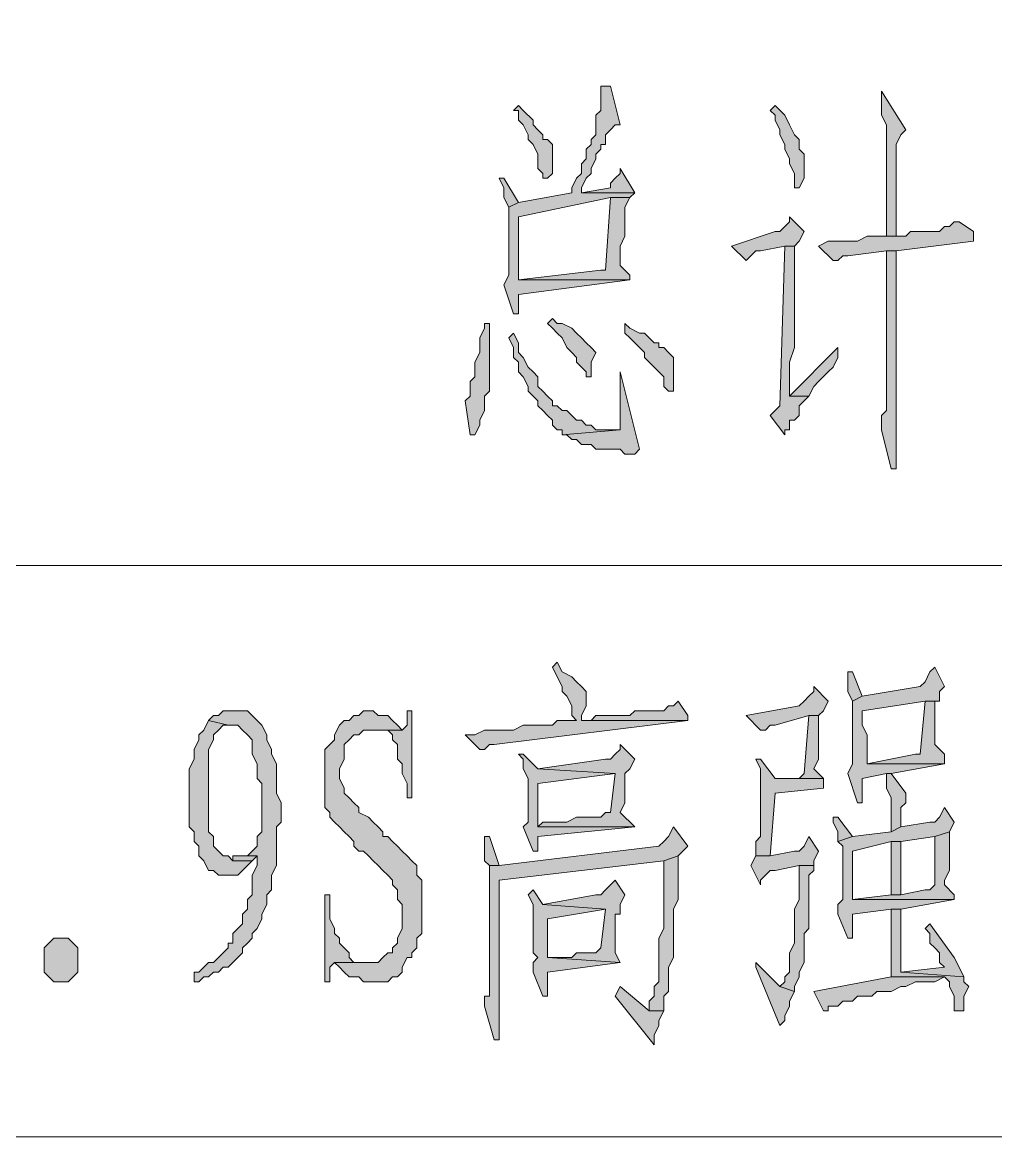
# Model space of a CAD drawing. Header units: millimetres. Extents: x 24 to 410, y 10 to 282.
# Drawn here: x 321.42 to 329.93, y 69.51 to 79.26 of the extents above; entities that cross this region are included whole.
import ezdxf

# ---------------------------------------------------------------- set-up
doc = ezdxf.new("R2010")
doc.units = ezdxf.units.MM

msp = doc.modelspace()

# ---------------------------------------------------------------- hatches: boundary and pattern name
h = msp.add_hatch(color=7)
h.dxf.hatch_style = 2
h.paths.add_polyline_path([(326.559333, 78.697667), (326.474667, 78.697667), (326.474667, 78.613), (326.474667, 78.486), (326.432333, 78.443667), (326.432333, 78.274333), (326.39, 78.232), (326.39, 78.189667), (326.347667, 78.147333), (326.347667, 78.062667), (326.305333, 78.020333), (326.305333, 77.935667), (326.263, 77.893333), (326.220667, 77.808667), (326.220667, 77.766333), (325.755, 77.681667), (325.670333, 77.639333), (325.670333, 77.300667), (325.670333, 77.046667), (325.628, 76.962), (325.712667, 76.708), (325.755, 76.708), (325.755, 76.750333), (325.755, 76.877333), (326.728667, 77.004333), (325.755, 77.004333), (325.755, 77.046667), (325.755, 77.554667), (326.559333, 77.724), (326.728667, 77.724), (326.771, 77.766333), (326.305333, 77.766333), (326.305333, 77.808667), (326.347667, 77.893333), (326.39, 77.935667), (326.39, 77.978), (326.432333, 78.062667), (326.432333, 78.105), (326.474667, 78.147333), (326.474667, 78.189667), (326.517, 78.189667), (326.517, 78.274333), (326.559333, 78.316667), (326.601667, 78.359), (326.644, 78.359)])
h = msp.add_hatch(color=7)
h.dxf.hatch_style = 2
h.paths.add_polyline_path([(328.93, 78.655333), (328.93, 78.443667), (328.972333, 78.359), (328.972333, 77.385333), (329.057, 77.385333), (329.057, 77.512333), (329.057, 77.639333), (329.057, 78.189667), (329.099333, 78.274333), (329.141667, 78.316667)])
h = msp.add_hatch(color=7)
h.dxf.hatch_style = 2
h.paths.add_polyline_path([(325.755, 78.528333), (325.712667, 78.486), (325.755, 78.486), (325.755, 78.401333), (325.797333, 78.359), (325.839667, 78.274333), (325.839667, 78.232), (325.882, 78.189667), (325.924333, 78.105), (325.924333, 77.978), (325.966667, 77.935667), (325.966667, 77.893333), (326.009, 77.893333), (326.051333, 77.935667), (326.051333, 78.189667), (326.009, 78.232), (325.966667, 78.232), (325.966667, 78.274333), (325.924333, 78.316667), (325.882, 78.359), (325.882, 78.401333), (325.797333, 78.486)])
h = msp.add_hatch(color=7)
h.dxf.hatch_style = 2
h.paths.add_polyline_path([(327.998667, 78.528333), (327.956333, 78.486), (327.998667, 78.443667), (327.998667, 78.401333), (328.041, 78.316667), (328.041, 78.274333), (328.083333, 78.189667), (328.083333, 78.147333), (328.125667, 78.062667), (328.125667, 78.020333), (328.168, 77.935667), (328.168, 77.808667), (328.210333, 77.808667), (328.252667, 77.893333), (328.252667, 78.105), (328.210333, 78.147333), (328.210333, 78.232), (328.168, 78.274333), (328.125667, 78.359), (328.083333, 78.443667)])
h = msp.add_hatch(color=7)
h.dxf.hatch_style = 2
h.paths.add_polyline_path([(326.644, 77.978), (326.644, 77.935667), (326.601667, 77.893333), (326.559333, 77.851), (326.559333, 77.808667), (326.305333, 77.766333), (326.771, 77.766333)])
h = msp.add_hatch(color=7)
h.dxf.hatch_style = 2
h.paths.add_polyline_path([(325.628, 77.893333), (325.585667, 77.893333), (325.628, 77.808667), (325.628, 77.724), (325.670333, 77.639333), (325.755, 77.681667)])
h = msp.add_hatch(color=7)
h.dxf.hatch_style = 2
h.paths.add_polyline_path([(326.728667, 77.724), (326.559333, 77.724), (326.517, 77.089), (326.474667, 77.089), (325.755, 77.004333), (326.728667, 77.004333), (326.728667, 77.046667), (326.644, 77.131333), (326.644, 77.300667), (326.686333, 77.385333), (326.686333, 77.639333)])
h = msp.add_hatch(color=7)
h.dxf.hatch_style = 2
h.paths.add_polyline_path([(328.125667, 77.554667), (328.125667, 77.512333), (328.083333, 77.47), (328.041, 77.427667), (327.998667, 77.427667), (327.617667, 77.300667), (327.744667, 77.173667), (327.787, 77.216), (327.829333, 77.258333), (327.871667, 77.258333), (328.083333, 77.300667), (328.168, 77.300667), (328.210333, 77.343), (328.252667, 77.427667)])
h = msp.add_hatch(color=7)
h.dxf.hatch_style = 2
h.paths.add_polyline_path([(329.607333, 77.512333), (329.565, 77.512333), (329.522667, 77.47), (329.480333, 77.47), (329.438, 77.427667), (329.184, 77.427667), (329.141667, 77.385333), (328.803, 77.385333), (328.718333, 77.343), (328.549, 77.343), (328.464333, 77.343), (328.379667, 77.300667), (328.506667, 77.173667), (328.549, 77.173667), (328.591333, 77.216), (328.633667, 77.216), (328.972333, 77.258333), (329.057, 77.258333), (329.734333, 77.343), (329.734333, 77.427667)])
h = msp.add_hatch(color=7)
h.dxf.hatch_style = 2
h.paths.add_polyline_path([(328.168, 77.300667), (328.083333, 77.300667), (328.041, 75.903667), (327.956333, 75.819), (328.083333, 75.649667), (328.083333, 75.692), (328.125667, 75.692), (328.125667, 75.776667), (328.168, 75.776667), (328.210333, 75.819), (328.210333, 75.903667), (328.252667, 75.946), (328.295, 75.988333), (328.125667, 75.988333), (328.125667, 76.073), (328.125667, 76.284667), (328.168, 76.411667), (328.168, 76.919667), (328.168, 77.004333)])
h = msp.add_hatch(color=7)
h.dxf.hatch_style = 2
h.paths.add_polyline_path([(329.057, 77.258333), (328.972333, 77.258333), (328.972333, 77.173667), (328.972333, 75.861333), (328.93, 75.819), (328.93, 75.692), (329.014667, 75.353333), (329.057, 75.353333)])
h = msp.add_hatch(color=7)
h.dxf.hatch_style = 2
h.paths.add_polyline_path([(325.501, 76.623333), (325.458667, 76.623333), (325.458667, 76.581), (325.416333, 76.496333), (325.416333, 76.369333), (325.374, 76.284667), (325.374, 76.157667), (325.331667, 76.115333), (325.331667, 75.988333), (325.289333, 75.946), (325.331667, 75.649667), (325.374, 75.649667), (325.416333, 75.734333), (325.416333, 75.776667), (325.458667, 75.861333), (325.458667, 75.988333), (325.501, 76.030667), (325.501, 76.284667), (325.501, 76.369333)])
h = msp.add_hatch(color=7)
h.dxf.hatch_style = 2
h.paths.add_polyline_path([(326.051333, 76.665667), (326.009, 76.623333), (326.051333, 76.581), (326.093667, 76.538667), (326.136, 76.496333), (326.178333, 76.411667), (326.220667, 76.369333), (326.263, 76.327), (326.263, 76.284667), (326.305333, 76.242333), (326.347667, 76.2), (326.347667, 76.157667), (326.39, 76.157667), (326.39, 76.284667), (326.432333, 76.369333), (326.39, 76.411667), (326.347667, 76.454), (326.305333, 76.496333), (326.263, 76.538667), (326.220667, 76.581), (326.136, 76.623333), (326.093667, 76.623333)])
h = msp.add_hatch(color=7)
h.dxf.hatch_style = 2
h.paths.add_polyline_path([(326.686333, 76.623333), (326.686333, 76.538667), (326.728667, 76.496333), (326.771, 76.454), (326.813333, 76.411667), (326.855667, 76.369333), (326.855667, 76.327), (326.898, 76.284667), (326.940333, 76.242333), (326.982667, 76.2), (327.025, 76.157667), (327.025, 76.073), (327.067333, 76.030667), (327.109667, 76.030667), (327.109667, 76.115333), (327.109667, 76.327), (327.067333, 76.369333), (327.025, 76.411667), (326.982667, 76.411667), (326.982667, 76.454), (326.940333, 76.454), (326.898, 76.496333), (326.855667, 76.538667), (326.813333, 76.538667), (326.728667, 76.581)])
h = msp.add_hatch(color=7)
h.dxf.hatch_style = 2
h.paths.add_polyline_path([(325.712667, 76.538667), (325.670333, 76.496333), (325.712667, 76.411667), (325.712667, 76.327), (325.755, 76.284667), (325.755, 76.2), (325.797333, 76.157667), (325.839667, 76.073), (325.839667, 76.030667), (325.882, 75.988333), (325.924333, 75.946), (325.924333, 75.903667), (325.966667, 75.861333), (326.009, 75.819), (326.051333, 75.776667), (326.051333, 75.734333), (326.093667, 75.692), (326.136, 75.692), (326.136, 75.649667), (326.644, 75.692), (326.432333, 75.692), (326.39, 75.734333), (326.347667, 75.734333), (326.305333, 75.776667), (326.263, 75.776667), (326.220667, 75.819), (326.178333, 75.861333), (326.136, 75.861333), (326.093667, 75.903667), (326.051333, 75.903667), (326.051333, 75.946), (326.009, 75.988333), (325.966667, 76.030667), (325.924333, 76.073), (325.924333, 76.157667), (325.882, 76.2), (325.839667, 76.242333), (325.797333, 76.327), (325.755, 76.369333), (325.755, 76.454)])
h = msp.add_hatch(color=7)
h.dxf.hatch_style = 2
h.paths.add_polyline_path([(328.549, 76.411667), (328.125667, 75.988333), (328.295, 75.988333), (328.337333, 76.073), (328.379667, 76.115333), (328.464333, 76.2), (328.506667, 76.242333), (328.549, 76.327)])
h = msp.add_hatch(color=7)
h.dxf.hatch_style = 2
h.paths.add_polyline_path([(326.644, 76.2), (326.644, 75.692), (326.136, 75.649667), (326.178333, 75.649667), (326.220667, 75.607333), (326.263, 75.607333), (326.305333, 75.565), (326.39, 75.565), (326.432333, 75.522667), (326.644, 75.522667), (326.686333, 75.480333), (326.771, 75.480333), (326.813333, 75.522667)])
h = msp.add_hatch(color=7)
h.dxf.hatch_style = 2
h.paths.add_polyline_path([(326.093667, 73.66), (326.051333, 73.617667), (326.093667, 73.533), (326.136, 73.448333), (326.136, 73.406), (326.178333, 73.363667), (326.220667, 73.279), (326.220667, 73.194333), (326.263, 73.152), (326.093667, 73.152), (326.051333, 73.109667), (325.797333, 73.109667), (325.712667, 73.067333), (325.458667, 73.067333), (325.374, 73.025), (325.289333, 73.025), (325.416333, 72.898), (325.458667, 72.898), (325.501, 72.940333), (325.543333, 72.940333), (327.236667, 73.152), (326.305333, 73.152), (326.305333, 73.194333), (326.347667, 73.279), (326.347667, 73.406), (326.305333, 73.448333), (326.263, 73.490667), (326.220667, 73.533), (326.136, 73.575333)])
h = msp.add_hatch(color=7)
h.dxf.hatch_style = 2
h.paths.add_polyline_path([(329.395667, 73.617667), (329.353333, 73.575333), (329.311, 73.490667), (329.268667, 73.448333), (328.760667, 73.363667), (328.676, 73.321333), (328.676, 72.771), (328.633667, 72.686333), (328.718333, 72.432333), (328.760667, 72.432333), (328.760667, 72.474667), (328.760667, 72.644), (328.972333, 72.686333), (329.014667, 72.686333), (329.480333, 72.771), (328.803, 72.771), (328.803, 72.813333), (328.803, 73.025), (328.760667, 73.109667), (328.760667, 73.236667), (329.311, 73.321333), (329.438, 73.321333), (329.438, 73.406), (329.480333, 73.448333)])
h = msp.add_hatch(color=7)
h.dxf.hatch_style = 2
h.paths.add_polyline_path([(328.676, 73.575333), (328.633667, 73.575333), (328.633667, 73.490667), (328.633667, 73.406), (328.676, 73.321333), (328.760667, 73.363667)])
h = msp.add_hatch(color=7)
h.dxf.hatch_style = 2
h.paths.add_polyline_path([(328.337333, 73.448333), (328.337333, 73.406), (328.295, 73.363667), (328.252667, 73.321333), (328.210333, 73.279), (327.744667, 73.194333), (327.871667, 73.067333), (327.914, 73.067333), (327.956333, 73.109667), (327.998667, 73.109667), (328.295, 73.194333), (328.379667, 73.194333), (328.422, 73.236667), (328.464333, 73.321333)])
h = msp.add_hatch(color=7)
h.dxf.hatch_style = 2
h.paths.add_polyline_path([(327.152, 73.321333), (327.109667, 73.279), (327.067333, 73.279), (327.025, 73.236667), (326.771, 73.236667), (326.728667, 73.194333), (326.432333, 73.194333), (326.39, 73.152), (326.305333, 73.152), (327.236667, 73.152), (327.236667, 73.194333)])
h = msp.add_hatch(color=7)
h.dxf.hatch_style = 2
h.paths.add_polyline_path([(329.438, 73.321333), (329.311, 73.321333), (329.268667, 72.855667), (329.226333, 72.855667), (328.803, 72.771), (329.480333, 72.771), (329.480333, 72.855667), (329.395667, 72.940333), (329.395667, 73.321333)])
h = msp.add_hatch(color=7)
h.dxf.hatch_style = 2
h.paths.add_polyline_path([(323.257333, 73.236667), (323.172667, 73.236667), (323.130333, 73.194333), (323.088, 73.194333), (323.045667, 73.152), (323.215, 73.109667), (323.299667, 73.109667), (323.342, 73.067333), (323.384333, 73.025), (323.426667, 72.982667), (323.426667, 72.855667), (323.469, 72.771), (323.469, 72.644), (323.511333, 72.601667), (323.511333, 72.178333), (323.469, 72.136), (323.469, 72.051333), (323.426667, 72.009), (323.384333, 71.966667), (323.469, 71.966667), (323.469, 71.924333), (323.469, 71.882), (323.426667, 71.797333), (323.426667, 71.628), (323.384333, 71.585667), (323.384333, 71.501), (323.342, 71.458667), (323.342, 71.374), (323.299667, 71.331667), (323.257333, 71.289333), (323.257333, 71.204667), (323.215, 71.204667), (323.215, 71.162333), (323.172667, 71.12), (323.130333, 71.077667), (323.088, 71.035333), (323.045667, 71.035333), (323.003333, 70.993), (322.961, 70.950667), (322.918667, 70.950667), (322.918667, 70.866), (322.961, 70.866), (323.003333, 70.908333), (323.045667, 70.908333), (323.088, 70.950667), (323.130333, 70.950667), (323.172667, 70.993), (323.215, 70.993), (323.257333, 71.035333), (323.299667, 71.077667), (323.342, 71.12), (323.342, 71.162333), (323.384333, 71.204667), (323.426667, 71.247), (323.426667, 71.289333), (323.469, 71.331667), (323.511333, 71.416333), (323.511333, 71.458667), (323.553667, 71.543333), (323.553667, 71.628), (323.596, 71.670333), (323.596, 71.797333), (323.638333, 71.882), (323.638333, 72.220667), (323.680667, 72.263), (323.680667, 72.432333), (323.638333, 72.517), (323.638333, 72.771), (323.596, 72.855667), (323.596, 72.898), (323.553667, 72.982667), (323.553667, 73.025), (323.511333, 73.109667), (323.469, 73.152), (323.426667, 73.194333), (323.384333, 73.236667)])
h = msp.add_hatch(color=7)
h.dxf.hatch_style = 2
h.paths.add_polyline_path([(324.400333, 73.236667), (324.358, 73.194333), (324.315667, 73.194333), (324.273333, 73.152), (324.231, 73.152), (324.188667, 73.109667), (324.146333, 73.025), (324.146333, 72.982667), (324.104, 72.940333), (324.061667, 72.898), (324.061667, 72.39), (324.104, 72.347667), (324.104, 72.305333), (324.146333, 72.263), (324.188667, 72.220667), (324.231, 72.178333), (324.273333, 72.136), (324.315667, 72.093667), (324.315667, 72.051333), (324.358, 72.009), (324.400333, 72.009), (324.442667, 71.966667), (324.485, 71.924333), (324.527333, 71.882), (324.569667, 71.839667), (324.612, 71.797333), (324.654333, 71.755), (324.654333, 71.712667), (324.696667, 71.670333), (324.696667, 71.585667), (324.739, 71.543333), (324.739, 71.331667), (324.696667, 71.247), (324.696667, 71.204667), (324.654333, 71.162333), (324.654333, 71.12), (324.612, 71.12), (324.569667, 71.077667), (324.527333, 71.035333), (324.146333, 71.035333), (324.188667, 70.993), (324.231, 70.950667), (324.273333, 70.908333), (324.358, 70.908333), (324.400333, 70.866), (324.612, 70.866), (324.654333, 70.908333), (324.696667, 70.908333), (324.739, 70.950667), (324.739, 70.993), (324.781333, 71.077667), (324.823667, 71.077667), (324.823667, 71.12), (324.866, 71.162333), (324.866, 71.247), (324.908333, 71.289333), (324.908333, 71.755), (324.866, 71.797333), (324.866, 71.882), (324.823667, 71.924333), (324.781333, 71.966667), (324.739, 72.009), (324.696667, 72.051333), (324.654333, 72.093667), (324.612, 72.136), (324.569667, 72.136), (324.569667, 72.178333), (324.527333, 72.220667), (324.485, 72.263), (324.442667, 72.305333), (324.358, 72.347667), (324.358, 72.39), (324.315667, 72.432333), (324.273333, 72.474667), (324.231, 72.517), (324.231, 72.559333), (324.188667, 72.644), (324.188667, 72.728667), (324.231, 72.813333), (324.231, 72.940333), (324.273333, 72.982667), (324.315667, 73.025), (324.358, 73.025), (324.400333, 73.067333), (324.739, 73.067333), (324.696667, 73.109667), (324.654333, 73.152), (324.612, 73.194333), (324.527333, 73.194333), (324.485, 73.236667)])
h = msp.add_hatch(color=7)
h.dxf.hatch_style = 2
h.paths.add_polyline_path([(324.823667, 73.236667), (324.781333, 73.236667), (324.781333, 73.152), (324.781333, 73.109667), (324.739, 73.067333), (324.569667, 73.067333), (324.612, 73.067333), (324.654333, 73.025), (324.654333, 72.982667), (324.696667, 72.940333), (324.696667, 72.813333), (324.739, 72.771), (324.739, 72.686333), (324.781333, 72.601667), (324.781333, 72.474667), (324.823667, 72.474667)])
h = msp.add_hatch(color=7)
h.dxf.hatch_style = 2
h.paths.add_polyline_path([(328.379667, 73.194333), (328.295, 73.194333), (328.252667, 72.686333), (328.210333, 72.644), (327.998667, 72.644), (328.422, 72.644), (328.337333, 72.728667), (328.379667, 72.813333)])
h = msp.add_hatch(color=7)
h.dxf.hatch_style = 2
h.paths.add_polyline_path([(323.045667, 73.152), (323.003333, 73.067333), (322.961, 73.025), (322.961, 72.982667), (322.918667, 72.898), (322.918667, 72.813333), (322.876333, 72.728667), (322.876333, 72.220667), (322.918667, 72.178333), (322.918667, 72.093667), (322.961, 72.051333), (322.961, 71.966667), (323.003333, 71.924333), (323.045667, 71.839667), (323.088, 71.839667), (323.130333, 71.797333), (323.215, 71.797333), (323.257333, 71.797333), (323.299667, 71.797333), (323.342, 71.839667), (323.384333, 71.882), (323.426667, 71.924333), (323.257333, 71.924333), (323.215, 71.966667), (323.172667, 71.966667), (323.130333, 72.009), (323.088, 72.051333), (323.088, 72.136), (323.045667, 72.178333), (323.045667, 72.898), (323.088, 72.982667), (323.088, 73.025), (323.130333, 73.067333), (323.172667, 73.109667), (323.215, 73.109667)])
h = msp.add_hatch(color=7)
h.dxf.hatch_style = 2
h.paths.add_polyline_path([(324.739, 73.067333), (324.485, 73.067333), (324.569667, 73.067333)])
h = msp.add_hatch(color=7)
h.dxf.hatch_style = 2
h.paths.add_polyline_path([(326.644, 72.940333), (326.644, 72.898), (326.601667, 72.855667), (326.559333, 72.813333), (326.517, 72.813333), (325.924333, 72.728667), (326.601667, 72.686333), (326.559333, 72.347667), (326.517, 72.347667), (326.474667, 72.305333), (326.263, 72.305333), (326.178333, 72.263), (325.966667, 72.263), (325.924333, 72.220667), (326.771, 72.220667), (326.644, 72.347667), (326.686333, 72.432333), (326.686333, 72.644), (326.686333, 72.686333), (326.728667, 72.728667), (326.771, 72.813333)])
h = msp.add_hatch(color=7)
h.dxf.hatch_style = 2
h.paths.add_polyline_path([(325.797333, 72.855667), (325.755, 72.855667), (325.797333, 72.813333), (325.797333, 72.728667), (325.839667, 72.644), (325.839667, 72.263), (325.797333, 72.220667), (325.882, 72.009), (325.924333, 72.009), (325.924333, 72.051333), (325.924333, 72.136), (326.771, 72.220667), (325.924333, 72.220667), (325.924333, 72.305333), (325.924333, 72.517), (325.924333, 72.601667), (326.601667, 72.686333), (325.924333, 72.728667)])
h = msp.add_hatch(color=7)
h.dxf.hatch_style = 2
h.paths.add_polyline_path([(327.871667, 72.813333), (327.829333, 72.813333), (327.871667, 72.728667), (327.871667, 72.136), (327.829333, 72.093667), (327.829333, 71.966667), (327.956333, 71.966667), (327.998667, 72.517), (328.422, 72.559333), (328.422, 72.644), (327.998667, 72.644)])
h = msp.add_hatch(color=7)
h.dxf.hatch_style = 2
h.paths.add_polyline_path([(329.014667, 72.686333), (328.972333, 72.686333), (328.972333, 72.601667), (328.972333, 72.559333), (329.014667, 72.474667), (329.014667, 72.178333), (329.099333, 72.220667), (329.099333, 72.39), (329.141667, 72.432333), (329.141667, 72.517)])
h = msp.add_hatch(color=7)
h.dxf.hatch_style = 2
h.paths.add_polyline_path([(329.480333, 72.39), (329.438, 72.305333), (329.395667, 72.263), (329.353333, 72.263), (329.099333, 72.220667), (329.014667, 72.178333), (328.676, 72.136), (328.549, 72.093667), (328.591333, 72.051333), (328.591333, 71.585667), (328.549, 71.543333), (328.549, 71.458667), (328.633667, 71.247), (328.676, 71.247), (328.676, 71.458667), (329.014667, 71.501), (329.099333, 71.501), (329.565, 71.585667), (328.676, 71.585667), (328.676, 72.009), (329.014667, 72.093667), (329.099333, 72.093667), (329.395667, 72.136), (329.522667, 72.178333), (329.565, 72.263)])
h = msp.add_hatch(color=7)
h.dxf.hatch_style = 2
h.paths.add_polyline_path([(327.109667, 72.220667), (327.067333, 72.136), (327.025, 72.093667), (326.982667, 72.051333), (325.585667, 71.882), (325.501, 71.882), (325.501, 71.839667), (325.501, 70.739), (325.458667, 70.739), (325.458667, 70.654333), (325.543333, 70.358), (325.585667, 70.358), (325.585667, 70.400333), (325.585667, 71.755), (327.025, 71.924333), (327.152, 71.966667), (327.236667, 72.051333)])
h = msp.add_hatch(color=7)
h.dxf.hatch_style = 2
h.paths.add_polyline_path([(328.549, 72.305333), (328.506667, 72.305333), (328.506667, 72.263), (328.549, 72.178333), (328.549, 72.093667), (328.676, 72.136)])
h = msp.add_hatch(color=7)
h.dxf.hatch_style = 2
h.paths.add_polyline_path([(325.501, 72.136), (325.458667, 72.136), (325.458667, 72.009), (325.458667, 71.924333), (325.501, 71.882), (325.585667, 71.882)])
h = msp.add_hatch(color=7)
h.dxf.hatch_style = 2
h.paths.add_polyline_path([(328.295, 72.136), (328.252667, 72.051333), (328.210333, 72.009), (328.168, 72.009), (327.956333, 71.966667), (327.829333, 71.966667), (327.787, 71.882), (327.871667, 71.712667), (327.871667, 71.755), (327.914, 71.797333), (327.956333, 71.839667), (327.998667, 71.839667), (328.210333, 71.882), (328.337333, 71.882), (328.337333, 71.924333), (328.379667, 72.009)])
h = msp.add_hatch(color=7)
h.dxf.hatch_style = 2
h.paths.add_polyline_path([(329.522667, 72.178333), (329.395667, 72.136), (329.395667, 71.712667), (329.353333, 71.670333), (329.311, 71.670333), (329.099333, 71.628), (329.014667, 71.628), (328.676, 71.585667), (329.565, 71.585667), (329.565, 71.628), (329.480333, 71.712667), (329.480333, 71.755), (329.522667, 71.839667)])
h = msp.add_hatch(color=7)
h.dxf.hatch_style = 2
h.paths.add_polyline_path([(329.099333, 72.093667), (329.014667, 72.093667), (329.014667, 71.628), (329.099333, 71.628), (329.099333, 71.712667)])
h = msp.add_hatch(color=7)
h.dxf.hatch_style = 2
h.paths.add_polyline_path([(323.384333, 71.966667), (323.257333, 71.966667), (323.257333, 71.924333), (323.426667, 71.924333), (323.469, 71.966667)])
h = msp.add_hatch(color=7)
h.dxf.hatch_style = 2
h.paths.add_polyline_path([(327.152, 71.966667), (327.025, 71.924333), (327.025, 71.331667), (326.982667, 71.247), (326.982667, 70.866), (326.940333, 70.823667), (326.940333, 70.739), (326.898, 70.696667), (326.898, 70.612), (327.025, 70.612), (327.025, 70.739), (327.067333, 70.781333), (327.067333, 70.866), (327.067333, 70.993), (327.109667, 71.077667), (327.109667, 71.501), (327.152, 71.585667)])
h = msp.add_hatch(color=7)
h.dxf.hatch_style = 2
h.paths.add_polyline_path([(328.337333, 71.882), (328.210333, 71.882), (328.210333, 71.755), (328.210333, 71.585667), (328.168, 71.501), (328.168, 71.204667), (328.125667, 71.12), (328.125667, 70.950667), (328.083333, 70.908333), (328.083333, 70.866), (328.041, 70.823667), (328.168, 70.781333), (328.168, 70.823667), (328.210333, 70.908333), (328.210333, 70.950667), (328.252667, 71.035333), (328.252667, 71.204667), (328.252667, 71.289333), (328.295, 71.331667), (328.295, 71.797333), (328.337333, 71.839667)])
h = msp.add_hatch(color=7)
h.dxf.hatch_style = 2
h.paths.add_polyline_path([(326.601667, 71.755), (326.559333, 71.712667), (326.517, 71.670333), (326.474667, 71.628), (326.432333, 71.628), (325.966667, 71.543333), (326.517, 71.501), (326.474667, 71.162333), (326.432333, 71.12), (326.263, 71.12), (326.220667, 71.077667), (326.009, 71.077667), (326.644, 71.035333), (326.601667, 71.12), (326.601667, 71.458667), (326.644, 71.458667), (326.644, 71.501), (326.644, 71.543333), (326.686333, 71.628)])
h = msp.add_hatch(color=7)
h.dxf.hatch_style = 2
h.paths.add_polyline_path([(325.882, 71.670333), (325.839667, 71.628), (325.882, 71.543333), (325.882, 71.12), (325.924333, 71.077667), (325.882, 71.035333), (325.882, 70.950667), (325.966667, 70.739), (326.009, 70.739), (326.009, 70.823667), (326.009, 70.950667), (326.644, 71.035333), (326.009, 71.077667), (326.009, 71.416333), (326.517, 71.501), (325.966667, 71.543333)])
h = msp.add_hatch(color=7)
h.dxf.hatch_style = 2
h.paths.add_polyline_path([(324.104, 71.628), (324.061667, 71.628), (324.061667, 70.866), (324.104, 70.866), (324.104, 70.908333), (324.104, 70.993), (324.146333, 71.035333), (324.442667, 71.035333), (324.400333, 71.035333), (324.315667, 71.035333), (324.273333, 71.077667), (324.273333, 71.12), (324.231, 71.162333), (324.188667, 71.204667), (324.188667, 71.247), (324.146333, 71.289333), (324.146333, 71.331667), (324.104, 71.416333)])
h = msp.add_hatch(color=7)
h.dxf.hatch_style = 2
h.paths.add_polyline_path([(329.099333, 71.501), (329.014667, 71.501), (329.014667, 70.908333), (329.480333, 70.908333), (329.522667, 70.866), (329.522667, 70.823667), (329.565, 70.739), (329.565, 70.612), (329.649667, 70.612), (329.649667, 70.739), (329.692, 70.823667), (329.649667, 70.866), (329.649667, 70.908333), (329.099333, 70.950667)])
h = msp.add_hatch(color=7)
h.dxf.hatch_style = 2
h.paths.add_polyline_path([(329.353333, 71.374), (329.311, 71.331667), (329.353333, 71.289333), (329.353333, 71.204667), (329.395667, 71.162333), (329.438, 71.12), (329.438, 71.035333), (329.480333, 70.993), (329.099333, 70.950667), (329.649667, 70.908333), (329.607333, 70.993), (329.565, 71.077667)])
h = msp.add_hatch(color=7)
h.dxf.hatch_style = 2
h.paths.add_polyline_path([(321.818, 70.866), (321.691, 70.866), (321.648667, 70.908333), (321.606333, 70.950667), (321.606333, 71.162333), (321.648667, 71.204667), (321.691, 71.247), (321.818, 71.247), (321.860333, 71.204667), (321.902667, 71.162333), (321.902667, 70.950667), (321.860333, 70.908333)])
h = msp.add_hatch(color=7)
h.dxf.hatch_style = 2
h.paths.add_polyline_path([(327.829333, 71.035333), (327.829333, 70.993), (328.041, 70.485), (328.083333, 70.527333), (328.083333, 70.569667), (328.125667, 70.654333), (328.125667, 70.696667), (328.168, 70.781333), (328.041, 70.823667)])
h = msp.add_hatch(color=7)
h.dxf.hatch_style = 2
h.paths.add_polyline_path([(329.014667, 70.908333), (328.337333, 70.781333), (328.422, 70.612), (328.464333, 70.612), (328.464333, 70.654333), (328.549, 70.654333), (328.591333, 70.696667), (328.676, 70.696667), (328.718333, 70.739), (328.845333, 70.739), (328.887667, 70.781333), (329.014667, 70.781333), (329.099333, 70.823667), (329.141667, 70.823667), (329.226333, 70.866), (329.395667, 70.866), (329.480333, 70.908333)])
h = msp.add_hatch(color=7)
h.dxf.hatch_style = 2
h.paths.add_polyline_path([(326.644, 70.823667), (326.601667, 70.739), (326.940333, 70.315667), (326.940333, 70.400333), (326.982667, 70.485), (326.982667, 70.527333), (327.025, 70.612), (326.898, 70.612)])

# ---------------------------------------------------------------- linework, layer by layer
at = {"color": 7, "lineweight": 0}
for points in [[(284.437667, 134.535333), (395.435667, 134.535333), (395.435667, 69.511333), (284.437667, 69.511333)], [(326.559333, 78.697667), (326.474667, 78.697667), (326.474667, 78.613), (326.474667, 78.486), (326.432333, 78.443667), (326.432333, 78.274333), (326.39, 78.232), (326.39, 78.189667), (326.347667, 78.147333), (326.347667, 78.062667), (326.305333, 78.020333), (326.305333, 77.935667), (326.263, 77.893333), (326.220667, 77.808667), (326.220667, 77.766333), (325.755, 77.681667), (325.670333, 77.639333), (325.670333, 77.300667), (325.670333, 77.046667), (325.628, 76.962), (325.712667, 76.708), (325.755, 76.708), (325.755, 76.750333), (325.755, 76.877333), (326.728667, 77.004333), (325.755, 77.004333), (325.755, 77.046667), (325.755, 77.554667), (326.559333, 77.724), (326.728667, 77.724), (326.771, 77.766333), (326.305333, 77.766333), (326.305333, 77.808667), (326.347667, 77.893333), (326.39, 77.935667), (326.39, 77.978), (326.432333, 78.062667), (326.432333, 78.105), (326.474667, 78.147333), (326.474667, 78.189667), (326.517, 78.189667), (326.517, 78.274333), (326.559333, 78.316667), (326.601667, 78.359), (326.644, 78.359)], [(328.93, 78.655333), (328.93, 78.443667), (328.972333, 78.359), (328.972333, 77.385333), (329.057, 77.385333), (329.057, 77.512333), (329.057, 77.639333), (329.057, 78.189667), (329.099333, 78.274333), (329.141667, 78.316667)], [(325.755, 78.528333), (325.712667, 78.486), (325.755, 78.486), (325.755, 78.401333), (325.797333, 78.359), (325.839667, 78.274333), (325.839667, 78.232), (325.882, 78.189667), (325.924333, 78.105), (325.924333, 77.978), (325.966667, 77.935667), (325.966667, 77.893333), (326.009, 77.893333), (326.051333, 77.935667), (326.051333, 78.189667), (326.009, 78.232), (325.966667, 78.232), (325.966667, 78.274333), (325.924333, 78.316667), (325.882, 78.359), (325.882, 78.401333), (325.797333, 78.486)], [(327.998667, 78.528333), (327.956333, 78.486), (327.998667, 78.443667), (327.998667, 78.401333), (328.041, 78.316667), (328.041, 78.274333), (328.083333, 78.189667), (328.083333, 78.147333), (328.125667, 78.062667), (328.125667, 78.020333), (328.168, 77.935667), (328.168, 77.808667), (328.210333, 77.808667), (328.252667, 77.893333), (328.252667, 78.105), (328.210333, 78.147333), (328.210333, 78.232), (328.168, 78.274333), (328.125667, 78.359), (328.083333, 78.443667)], [(326.644, 77.978), (326.644, 77.935667), (326.601667, 77.893333), (326.559333, 77.851), (326.559333, 77.808667), (326.305333, 77.766333), (326.771, 77.766333)], [(325.628, 77.893333), (325.585667, 77.893333), (325.628, 77.808667), (325.628, 77.724), (325.670333, 77.639333), (325.755, 77.681667)], [(326.728667, 77.724), (326.559333, 77.724), (326.517, 77.089), (326.474667, 77.089), (325.755, 77.004333), (326.728667, 77.004333), (326.728667, 77.046667), (326.644, 77.131333), (326.644, 77.300667), (326.686333, 77.385333), (326.686333, 77.639333)], [(328.125667, 77.554667), (328.125667, 77.512333), (328.083333, 77.47), (328.041, 77.427667), (327.998667, 77.427667), (327.617667, 77.300667), (327.744667, 77.173667), (327.787, 77.216), (327.829333, 77.258333), (327.871667, 77.258333), (328.083333, 77.300667), (328.168, 77.300667), (328.210333, 77.343), (328.252667, 77.427667)], [(329.607333, 77.512333), (329.565, 77.512333), (329.522667, 77.47), (329.480333, 77.47), (329.438, 77.427667), (329.184, 77.427667), (329.141667, 77.385333), (328.803, 77.385333), (328.718333, 77.343), (328.549, 77.343), (328.464333, 77.343), (328.379667, 77.300667), (328.506667, 77.173667), (328.549, 77.173667), (328.591333, 77.216), (328.633667, 77.216), (328.972333, 77.258333), (329.057, 77.258333), (329.734333, 77.343), (329.734333, 77.427667)], [(328.168, 77.300667), (328.083333, 77.300667), (328.041, 75.903667), (327.956333, 75.819), (328.083333, 75.649667), (328.083333, 75.692), (328.125667, 75.692), (328.125667, 75.776667), (328.168, 75.776667), (328.210333, 75.819), (328.210333, 75.903667), (328.252667, 75.946), (328.295, 75.988333), (328.125667, 75.988333), (328.125667, 76.073), (328.125667, 76.284667), (328.168, 76.411667), (328.168, 76.919667), (328.168, 77.004333)], [(329.057, 77.258333), (328.972333, 77.258333), (328.972333, 77.173667), (328.972333, 75.861333), (328.93, 75.819), (328.93, 75.692), (329.014667, 75.353333), (329.057, 75.353333)], [(325.501, 76.623333), (325.458667, 76.623333), (325.458667, 76.581), (325.416333, 76.496333), (325.416333, 76.369333), (325.374, 76.284667), (325.374, 76.157667), (325.331667, 76.115333), (325.331667, 75.988333), (325.289333, 75.946), (325.331667, 75.649667), (325.374, 75.649667), (325.416333, 75.734333), (325.416333, 75.776667), (325.458667, 75.861333), (325.458667, 75.988333), (325.501, 76.030667), (325.501, 76.284667), (325.501, 76.369333)], [(326.051333, 76.665667), (326.009, 76.623333), (326.051333, 76.581), (326.093667, 76.538667), (326.136, 76.496333), (326.178333, 76.411667), (326.220667, 76.369333), (326.263, 76.327), (326.263, 76.284667), (326.305333, 76.242333), (326.347667, 76.2), (326.347667, 76.157667), (326.39, 76.157667), (326.39, 76.284667), (326.432333, 76.369333), (326.39, 76.411667), (326.347667, 76.454), (326.305333, 76.496333), (326.263, 76.538667), (326.220667, 76.581), (326.136, 76.623333), (326.093667, 76.623333)], [(326.686333, 76.623333), (326.686333, 76.538667), (326.728667, 76.496333), (326.771, 76.454), (326.813333, 76.411667), (326.855667, 76.369333), (326.855667, 76.327), (326.898, 76.284667), (326.940333, 76.242333), (326.982667, 76.2), (327.025, 76.157667), (327.025, 76.073), (327.067333, 76.030667), (327.109667, 76.030667), (327.109667, 76.115333), (327.109667, 76.327), (327.067333, 76.369333), (327.025, 76.411667), (326.982667, 76.411667), (326.982667, 76.454), (326.940333, 76.454), (326.898, 76.496333), (326.855667, 76.538667), (326.813333, 76.538667), (326.728667, 76.581)], [(325.712667, 76.538667), (325.670333, 76.496333), (325.712667, 76.411667), (325.712667, 76.327), (325.755, 76.284667), (325.755, 76.2), (325.797333, 76.157667), (325.839667, 76.073), (325.839667, 76.030667), (325.882, 75.988333), (325.924333, 75.946), (325.924333, 75.903667), (325.966667, 75.861333), (326.009, 75.819), (326.051333, 75.776667), (326.051333, 75.734333), (326.093667, 75.692), (326.136, 75.692), (326.136, 75.649667), (326.644, 75.692), (326.432333, 75.692), (326.39, 75.734333), (326.347667, 75.734333), (326.305333, 75.776667), (326.263, 75.776667), (326.220667, 75.819), (326.178333, 75.861333), (326.136, 75.861333), (326.093667, 75.903667), (326.051333, 75.903667), (326.051333, 75.946), (326.009, 75.988333), (325.966667, 76.030667), (325.924333, 76.073), (325.924333, 76.157667), (325.882, 76.2), (325.839667, 76.242333), (325.797333, 76.327), (325.755, 76.369333), (325.755, 76.454)], [(328.549, 76.411667), (328.125667, 75.988333), (328.295, 75.988333), (328.337333, 76.073), (328.379667, 76.115333), (328.464333, 76.2), (328.506667, 76.242333), (328.549, 76.327)], [(326.644, 76.2), (326.644, 75.692), (326.136, 75.649667), (326.178333, 75.649667), (326.220667, 75.607333), (326.263, 75.607333), (326.305333, 75.565), (326.39, 75.565), (326.432333, 75.522667), (326.644, 75.522667), (326.686333, 75.480333), (326.771, 75.480333), (326.813333, 75.522667)], [(326.093667, 73.66), (326.051333, 73.617667), (326.093667, 73.533), (326.136, 73.448333), (326.136, 73.406), (326.178333, 73.363667), (326.220667, 73.279), (326.220667, 73.194333), (326.263, 73.152), (326.093667, 73.152), (326.051333, 73.109667), (325.797333, 73.109667), (325.712667, 73.067333), (325.458667, 73.067333), (325.374, 73.025), (325.289333, 73.025), (325.416333, 72.898), (325.458667, 72.898), (325.501, 72.940333), (325.543333, 72.940333), (327.236667, 73.152), (326.305333, 73.152), (326.305333, 73.194333), (326.347667, 73.279), (326.347667, 73.406), (326.305333, 73.448333), (326.263, 73.490667), (326.220667, 73.533), (326.136, 73.575333)], [(329.395667, 73.617667), (329.353333, 73.575333), (329.311, 73.490667), (329.268667, 73.448333), (328.760667, 73.363667), (328.676, 73.321333), (328.676, 72.771), (328.633667, 72.686333), (328.718333, 72.432333), (328.760667, 72.432333), (328.760667, 72.474667), (328.760667, 72.644), (328.972333, 72.686333), (329.014667, 72.686333), (329.480333, 72.771), (328.803, 72.771), (328.803, 72.813333), (328.803, 73.025), (328.760667, 73.109667), (328.760667, 73.236667), (329.311, 73.321333), (329.438, 73.321333), (329.438, 73.406), (329.480333, 73.448333)], [(328.676, 73.575333), (328.633667, 73.575333), (328.633667, 73.490667), (328.633667, 73.406), (328.676, 73.321333), (328.760667, 73.363667)], [(328.337333, 73.448333), (328.337333, 73.406), (328.295, 73.363667), (328.252667, 73.321333), (328.210333, 73.279), (327.744667, 73.194333), (327.871667, 73.067333), (327.914, 73.067333), (327.956333, 73.109667), (327.998667, 73.109667), (328.295, 73.194333), (328.379667, 73.194333), (328.422, 73.236667), (328.464333, 73.321333)], [(327.152, 73.321333), (327.109667, 73.279), (327.067333, 73.279), (327.025, 73.236667), (326.771, 73.236667), (326.728667, 73.194333), (326.432333, 73.194333), (326.39, 73.152), (326.305333, 73.152), (327.236667, 73.152), (327.236667, 73.194333)], [(329.438, 73.321333), (329.311, 73.321333), (329.268667, 72.855667), (329.226333, 72.855667), (328.803, 72.771), (329.480333, 72.771), (329.480333, 72.855667), (329.395667, 72.940333), (329.395667, 73.321333)], [(323.257333, 73.236667), (323.172667, 73.236667), (323.130333, 73.194333), (323.088, 73.194333), (323.045667, 73.152), (323.215, 73.109667), (323.299667, 73.109667), (323.342, 73.067333), (323.384333, 73.025), (323.426667, 72.982667), (323.426667, 72.855667), (323.469, 72.771), (323.469, 72.644), (323.511333, 72.601667), (323.511333, 72.178333), (323.469, 72.136), (323.469, 72.051333), (323.426667, 72.009), (323.384333, 71.966667), (323.469, 71.966667), (323.469, 71.924333), (323.469, 71.882), (323.426667, 71.797333), (323.426667, 71.628), (323.384333, 71.585667), (323.384333, 71.501), (323.342, 71.458667), (323.342, 71.374), (323.299667, 71.331667), (323.257333, 71.289333), (323.257333, 71.204667), (323.215, 71.204667), (323.215, 71.162333), (323.172667, 71.12), (323.130333, 71.077667), (323.088, 71.035333), (323.045667, 71.035333), (323.003333, 70.993), (322.961, 70.950667), (322.918667, 70.950667), (322.918667, 70.866), (322.961, 70.866), (323.003333, 70.908333), (323.045667, 70.908333), (323.088, 70.950667), (323.130333, 70.950667), (323.172667, 70.993), (323.215, 70.993), (323.257333, 71.035333), (323.299667, 71.077667), (323.342, 71.12), (323.342, 71.162333), (323.384333, 71.204667), (323.426667, 71.247), (323.426667, 71.289333), (323.469, 71.331667), (323.511333, 71.416333), (323.511333, 71.458667), (323.553667, 71.543333), (323.553667, 71.628), (323.596, 71.670333), (323.596, 71.797333), (323.638333, 71.882), (323.638333, 72.220667), (323.680667, 72.263), (323.680667, 72.432333), (323.638333, 72.517), (323.638333, 72.771), (323.596, 72.855667), (323.596, 72.898), (323.553667, 72.982667), (323.553667, 73.025), (323.511333, 73.109667), (323.469, 73.152), (323.426667, 73.194333), (323.384333, 73.236667)], [(324.400333, 73.236667), (324.358, 73.194333), (324.315667, 73.194333), (324.273333, 73.152), (324.231, 73.152), (324.188667, 73.109667), (324.146333, 73.025), (324.146333, 72.982667), (324.104, 72.940333), (324.061667, 72.898), (324.061667, 72.39), (324.104, 72.347667), (324.104, 72.305333), (324.146333, 72.263), (324.188667, 72.220667), (324.231, 72.178333), (324.273333, 72.136), (324.315667, 72.093667), (324.315667, 72.051333), (324.358, 72.009), (324.400333, 72.009), (324.442667, 71.966667), (324.485, 71.924333), (324.527333, 71.882), (324.569667, 71.839667), (324.612, 71.797333), (324.654333, 71.755), (324.654333, 71.712667), (324.696667, 71.670333), (324.696667, 71.585667), (324.739, 71.543333), (324.739, 71.331667), (324.696667, 71.247), (324.696667, 71.204667), (324.654333, 71.162333), (324.654333, 71.12), (324.612, 71.12), (324.569667, 71.077667), (324.527333, 71.035333), (324.146333, 71.035333), (324.188667, 70.993), (324.231, 70.950667), (324.273333, 70.908333), (324.358, 70.908333), (324.400333, 70.866), (324.612, 70.866), (324.654333, 70.908333), (324.696667, 70.908333), (324.739, 70.950667), (324.739, 70.993), (324.781333, 71.077667), (324.823667, 71.077667), (324.823667, 71.12), (324.866, 71.162333), (324.866, 71.247), (324.908333, 71.289333), (324.908333, 71.755), (324.866, 71.797333), (324.866, 71.882), (324.823667, 71.924333), (324.781333, 71.966667), (324.739, 72.009), (324.696667, 72.051333), (324.654333, 72.093667), (324.612, 72.136), (324.569667, 72.136), (324.569667, 72.178333), (324.527333, 72.220667), (324.485, 72.263), (324.442667, 72.305333), (324.358, 72.347667), (324.358, 72.39), (324.315667, 72.432333), (324.273333, 72.474667), (324.231, 72.517), (324.231, 72.559333), (324.188667, 72.644), (324.188667, 72.728667), (324.231, 72.813333), (324.231, 72.940333), (324.273333, 72.982667), (324.315667, 73.025), (324.358, 73.025), (324.400333, 73.067333), (324.739, 73.067333), (324.696667, 73.109667), (324.654333, 73.152), (324.612, 73.194333), (324.527333, 73.194333), (324.485, 73.236667)], [(324.823667, 73.236667), (324.781333, 73.236667), (324.781333, 73.152), (324.781333, 73.109667), (324.739, 73.067333), (324.569667, 73.067333), (324.612, 73.067333), (324.654333, 73.025), (324.654333, 72.982667), (324.696667, 72.940333), (324.696667, 72.813333), (324.739, 72.771), (324.739, 72.686333), (324.781333, 72.601667), (324.781333, 72.474667), (324.823667, 72.474667)], [(328.379667, 73.194333), (328.295, 73.194333), (328.252667, 72.686333), (328.210333, 72.644), (327.998667, 72.644), (328.422, 72.644), (328.337333, 72.728667), (328.379667, 72.813333)], [(323.045667, 73.152), (323.003333, 73.067333), (322.961, 73.025), (322.961, 72.982667), (322.918667, 72.898), (322.918667, 72.813333), (322.876333, 72.728667), (322.876333, 72.220667), (322.918667, 72.178333), (322.918667, 72.093667), (322.961, 72.051333), (322.961, 71.966667), (323.003333, 71.924333), (323.045667, 71.839667), (323.088, 71.839667), (323.130333, 71.797333), (323.215, 71.797333), (323.257333, 71.797333), (323.299667, 71.797333), (323.342, 71.839667), (323.384333, 71.882), (323.426667, 71.924333), (323.257333, 71.924333), (323.215, 71.966667), (323.172667, 71.966667), (323.130333, 72.009), (323.088, 72.051333), (323.088, 72.136), (323.045667, 72.178333), (323.045667, 72.898), (323.088, 72.982667), (323.088, 73.025), (323.130333, 73.067333), (323.172667, 73.109667), (323.215, 73.109667)], [(324.739, 73.067333), (324.485, 73.067333), (324.569667, 73.067333)], [(326.644, 72.940333), (326.644, 72.898), (326.601667, 72.855667), (326.559333, 72.813333), (326.517, 72.813333), (325.924333, 72.728667), (326.601667, 72.686333), (326.559333, 72.347667), (326.517, 72.347667), (326.474667, 72.305333), (326.263, 72.305333), (326.178333, 72.263), (325.966667, 72.263), (325.924333, 72.220667), (326.771, 72.220667), (326.644, 72.347667), (326.686333, 72.432333), (326.686333, 72.644), (326.686333, 72.686333), (326.728667, 72.728667), (326.771, 72.813333)], [(325.797333, 72.855667), (325.755, 72.855667), (325.797333, 72.813333), (325.797333, 72.728667), (325.839667, 72.644), (325.839667, 72.263), (325.797333, 72.220667), (325.882, 72.009), (325.924333, 72.009), (325.924333, 72.051333), (325.924333, 72.136), (326.771, 72.220667), (325.924333, 72.220667), (325.924333, 72.305333), (325.924333, 72.517), (325.924333, 72.601667), (326.601667, 72.686333), (325.924333, 72.728667)], [(327.871667, 72.813333), (327.829333, 72.813333), (327.871667, 72.728667), (327.871667, 72.136), (327.829333, 72.093667), (327.829333, 71.966667), (327.956333, 71.966667), (327.998667, 72.517), (328.422, 72.559333), (328.422, 72.644), (327.998667, 72.644)], [(329.014667, 72.686333), (328.972333, 72.686333), (328.972333, 72.601667), (328.972333, 72.559333), (329.014667, 72.474667), (329.014667, 72.178333), (329.099333, 72.220667), (329.099333, 72.39), (329.141667, 72.432333), (329.141667, 72.517)], [(329.480333, 72.39), (329.438, 72.305333), (329.395667, 72.263), (329.353333, 72.263), (329.099333, 72.220667), (329.014667, 72.178333), (328.676, 72.136), (328.549, 72.093667), (328.591333, 72.051333), (328.591333, 71.585667), (328.549, 71.543333), (328.549, 71.458667), (328.633667, 71.247), (328.676, 71.247), (328.676, 71.458667), (329.014667, 71.501), (329.099333, 71.501), (329.565, 71.585667), (328.676, 71.585667), (328.676, 72.009), (329.014667, 72.093667), (329.099333, 72.093667), (329.395667, 72.136), (329.522667, 72.178333), (329.565, 72.263)], [(327.109667, 72.220667), (327.067333, 72.136), (327.025, 72.093667), (326.982667, 72.051333), (325.585667, 71.882), (325.501, 71.882), (325.501, 71.839667), (325.501, 70.739), (325.458667, 70.739), (325.458667, 70.654333), (325.543333, 70.358), (325.585667, 70.358), (325.585667, 70.400333), (325.585667, 71.755), (327.025, 71.924333), (327.152, 71.966667), (327.236667, 72.051333)], [(328.549, 72.305333), (328.506667, 72.305333), (328.506667, 72.263), (328.549, 72.178333), (328.549, 72.093667), (328.676, 72.136)], [(325.501, 72.136), (325.458667, 72.136), (325.458667, 72.009), (325.458667, 71.924333), (325.501, 71.882), (325.585667, 71.882)], [(328.295, 72.136), (328.252667, 72.051333), (328.210333, 72.009), (328.168, 72.009), (327.956333, 71.966667), (327.829333, 71.966667), (327.787, 71.882), (327.871667, 71.712667), (327.871667, 71.755), (327.914, 71.797333), (327.956333, 71.839667), (327.998667, 71.839667), (328.210333, 71.882), (328.337333, 71.882), (328.337333, 71.924333), (328.379667, 72.009)], [(329.522667, 72.178333), (329.395667, 72.136), (329.395667, 71.712667), (329.353333, 71.670333), (329.311, 71.670333), (329.099333, 71.628), (329.014667, 71.628), (328.676, 71.585667), (329.565, 71.585667), (329.565, 71.628), (329.480333, 71.712667), (329.480333, 71.755), (329.522667, 71.839667)], [(329.099333, 72.093667), (329.014667, 72.093667), (329.014667, 71.628), (329.099333, 71.628), (329.099333, 71.712667)], [(323.384333, 71.966667), (323.257333, 71.966667), (323.257333, 71.924333), (323.426667, 71.924333), (323.469, 71.966667)], [(327.152, 71.966667), (327.025, 71.924333), (327.025, 71.331667), (326.982667, 71.247), (326.982667, 70.866), (326.940333, 70.823667), (326.940333, 70.739), (326.898, 70.696667), (326.898, 70.612), (327.025, 70.612), (327.025, 70.739), (327.067333, 70.781333), (327.067333, 70.866), (327.067333, 70.993), (327.109667, 71.077667), (327.109667, 71.501), (327.152, 71.585667)], [(328.337333, 71.882), (328.210333, 71.882), (328.210333, 71.755), (328.210333, 71.585667), (328.168, 71.501), (328.168, 71.204667), (328.125667, 71.12), (328.125667, 70.950667), (328.083333, 70.908333), (328.083333, 70.866), (328.041, 70.823667), (328.168, 70.781333), (328.168, 70.823667), (328.210333, 70.908333), (328.210333, 70.950667), (328.252667, 71.035333), (328.252667, 71.204667), (328.252667, 71.289333), (328.295, 71.331667), (328.295, 71.797333), (328.337333, 71.839667)], [(326.601667, 71.755), (326.559333, 71.712667), (326.517, 71.670333), (326.474667, 71.628), (326.432333, 71.628), (325.966667, 71.543333), (326.517, 71.501), (326.474667, 71.162333), (326.432333, 71.12), (326.263, 71.12), (326.220667, 71.077667), (326.009, 71.077667), (326.644, 71.035333), (326.601667, 71.12), (326.601667, 71.458667), (326.644, 71.458667), (326.644, 71.501), (326.644, 71.543333), (326.686333, 71.628)], [(325.882, 71.670333), (325.839667, 71.628), (325.882, 71.543333), (325.882, 71.12), (325.924333, 71.077667), (325.882, 71.035333), (325.882, 70.950667), (325.966667, 70.739), (326.009, 70.739), (326.009, 70.823667), (326.009, 70.950667), (326.644, 71.035333), (326.009, 71.077667), (326.009, 71.416333), (326.517, 71.501), (325.966667, 71.543333)], [(324.104, 71.628), (324.061667, 71.628), (324.061667, 70.866), (324.104, 70.866), (324.104, 70.908333), (324.104, 70.993), (324.146333, 71.035333), (324.442667, 71.035333), (324.400333, 71.035333), (324.315667, 71.035333), (324.273333, 71.077667), (324.273333, 71.12), (324.231, 71.162333), (324.188667, 71.204667), (324.188667, 71.247), (324.146333, 71.289333), (324.146333, 71.331667), (324.104, 71.416333)], [(329.099333, 71.501), (329.014667, 71.501), (329.014667, 70.908333), (329.480333, 70.908333), (329.522667, 70.866), (329.522667, 70.823667), (329.565, 70.739), (329.565, 70.612), (329.649667, 70.612), (329.649667, 70.739), (329.692, 70.823667), (329.649667, 70.866), (329.649667, 70.908333), (329.099333, 70.950667)], [(329.353333, 71.374), (329.311, 71.331667), (329.353333, 71.289333), (329.353333, 71.204667), (329.395667, 71.162333), (329.438, 71.12), (329.438, 71.035333), (329.480333, 70.993), (329.099333, 70.950667), (329.649667, 70.908333), (329.607333, 70.993), (329.565, 71.077667)], [(321.818, 70.866), (321.691, 70.866), (321.648667, 70.908333), (321.606333, 70.950667), (321.606333, 71.162333), (321.648667, 71.204667), (321.691, 71.247), (321.818, 71.247), (321.860333, 71.204667), (321.902667, 71.162333), (321.902667, 70.950667), (321.860333, 70.908333)], [(327.829333, 71.035333), (327.829333, 70.993), (328.041, 70.485), (328.083333, 70.527333), (328.083333, 70.569667), (328.125667, 70.654333), (328.125667, 70.696667), (328.168, 70.781333), (328.041, 70.823667)], [(329.014667, 70.908333), (328.337333, 70.781333), (328.422, 70.612), (328.464333, 70.612), (328.464333, 70.654333), (328.549, 70.654333), (328.591333, 70.696667), (328.676, 70.696667), (328.718333, 70.739), (328.845333, 70.739), (328.887667, 70.781333), (329.014667, 70.781333), (329.099333, 70.823667), (329.141667, 70.823667), (329.226333, 70.866), (329.395667, 70.866), (329.480333, 70.908333)], [(326.644, 70.823667), (326.601667, 70.739), (326.940333, 70.315667), (326.940333, 70.400333), (326.982667, 70.485), (326.982667, 70.527333), (327.025, 70.612), (326.898, 70.612)]]:
    msp.add_lwpolyline(points, close=True, dxfattribs=at)
msp.add_lwpolyline([(284.437667, 74.506667), (395.435667, 74.506667)], dxfattribs=at)

doc.saveas('drawing.dxf')
